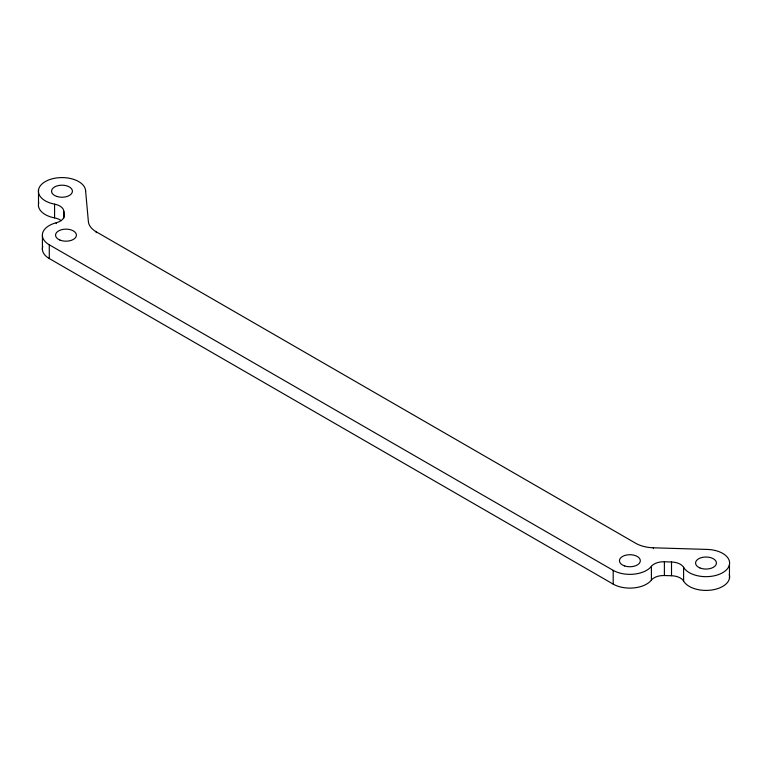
<?xml version="1.0" encoding="UTF-8"?>
<svg xmlns="http://www.w3.org/2000/svg" width="768" height="768" viewBox="0 0 768 768"><rect width="100%" height="100%" fill="white"/><g stroke="black" fill="none" stroke-linecap="round" stroke-linejoin="round"><path stroke-width="1.15" d="M42.413 249.696L42.413 235.939M653.338 547.795L707.242 549.427A23.606 13.622 0 0 1 729.552 562.061A23.606 13.622 0 0 1 710.592 576.403A23.606 13.622 0 0 1 683.597 567.312A13.478 7.776 0 0 0 671.51 561.994L664.387 561.773A13.478 7.776 0 0 0 651.398 566.342A23.606 13.622 0 0 1 613.2 570.365L49.286 244.8A23.606 13.622 0 0 1 56.266 222.739A13.478 7.776 0 0 0 64.176 215.242L63.802 211.133A13.478 7.776 0 0 0 54.576 204.154A23.606 13.622 0 0 1 38.842 188.563A23.606 13.622 0 0 1 63.677 177.619A23.606 13.622 0 0 1 85.565 190.502L88.387 221.626A26.947 15.562 0 0 0 96.24 231.811L635.693 543.264A26.947 15.562 0 0 0 653.338 547.795L653.338 548.659M42.758 246.47A23.606 13.622 0 0 0 49.286 258.547L613.2 584.122A23.606 13.622 0 0 0 651.398 580.09A13.478 7.776 0 0 1 664.387 575.53L671.51 575.741A13.478 7.776 0 0 1 683.597 581.069A23.606 13.622 0 0 0 711.696 590.016A23.606 13.622 0 0 0 729.283 574.522M729.466 564.518L729.466 578.275M683.597 567.312L683.597 581.069M671.51 561.994L671.51 575.741M664.387 561.773L664.387 575.53M651.398 566.342L651.398 580.09M613.2 570.365L613.2 584.122M96.24 231.811L96.24 232.666M85.565 190.502L85.565 191.357M64.176 215.242L64.176 216.106M63.802 211.133L63.802 218.006M56.266 222.739L56.266 223.603M54.576 204.154L54.576 217.901A13.478 7.776 0 0 1 61.056 220.57M49.286 244.8L49.286 258.547M38.506 189.85L38.506 203.606M54.576 217.901A23.606 13.622 0 0 1 38.726 202.685M59.866 240.048A10.445 6.029 0 0 0 76.368 235.776A10.445 6.029 0 0 0 61.699 229.661A10.445 6.029 0 0 0 59.866 240.048M56.765 196.435A10.445 6.029 0 0 0 72.432 191.213A10.445 6.029 0 0 0 56.765 185.99A10.445 6.029 0 0 0 56.765 196.435M624.653 565.949A10.445 6.029 0 0 0 640.33 560.736A10.445 6.029 0 0 0 624.682 555.504A10.445 6.029 0 0 0 624.653 565.949M699.878 567.917A10.445 6.029 0 0 0 716.39 563.654A10.445 6.029 0 0 0 701.75 557.53A10.445 6.029 0 0 0 699.878 567.917"/></g></svg>
